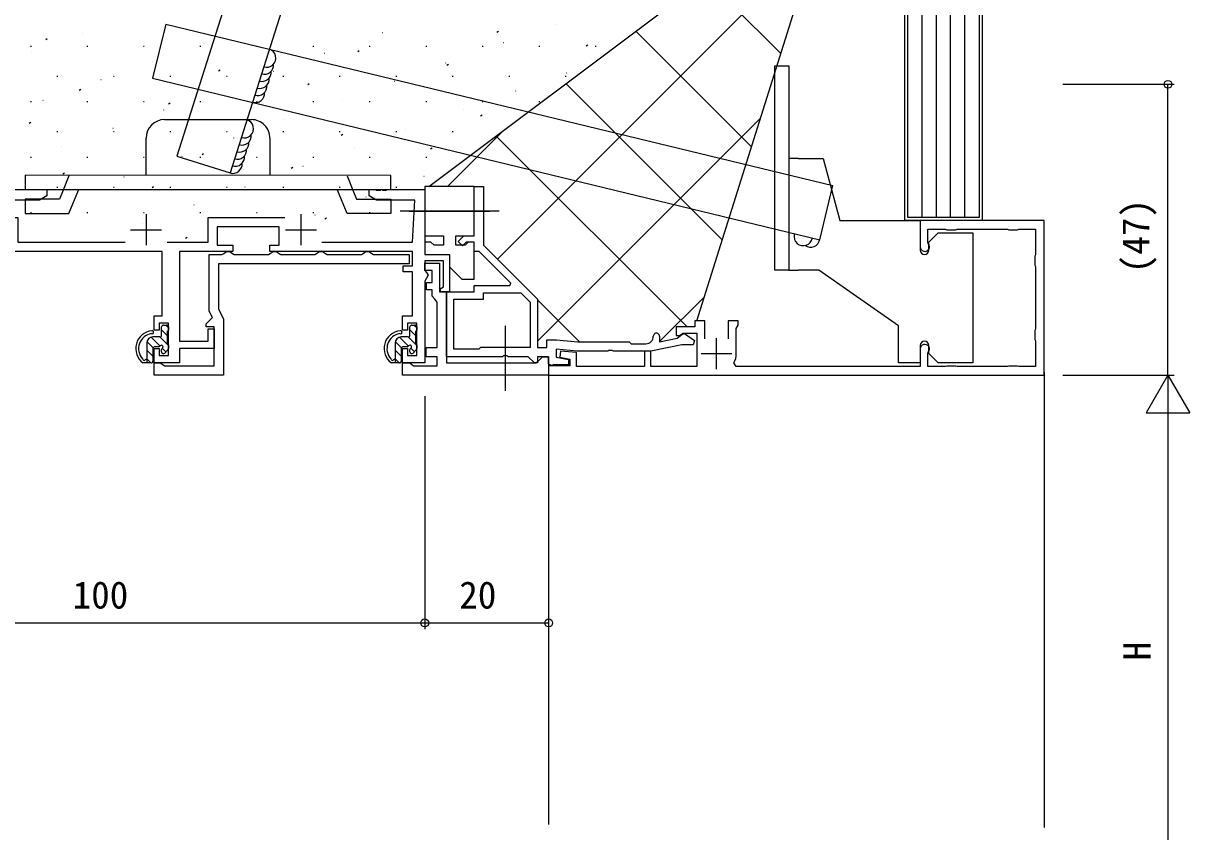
# Model space of a CAD drawing. Units: millimetres on the paper. Extents: x -437 to 438, y -233 to 230.
# Drawn here: x -278.2 to -89.8, y -37.4 to 93.2 of the extents above; entities that cross this region are included whole.
import ezdxf
from ezdxf.enums import TextEntityAlignment as Align

# ---------------------------------------------------------------- set-up
doc = ezdxf.new("R2010")
doc.units = ezdxf.units.MM
for name, color, linetype in [('0-2_YKK_11', 7, 'Continuous'), ('0-3_YKK_11E', 7, 'Continuous'), ('0-4_YKK_12', 2, 'Continuous'), ('0-5_YKK_13', 4, 'Continuous'), ('0-6_YKK_D', 6, 'Continuous'), ('0-8_YSS_K', 3, 'Continuous'), ('0-9_YSS_KE', 3, 'Continuous')]:
    doc.layers.add(name, color=color, linetype=linetype)
doc.styles.add('ＭＳ ゴシック', font='')
doc.styles.get('ＭＳ ゴシック').set_extended_font_data('MS Gothic')

msp = doc.modelspace()

# ---------------------------------------------------------------- linework, layer by layer
at = {"layer": '0-2_YKK_11'}
for points in [[(-215.839, 54.31), (-246.639, 54.31), (-246.639, 47.01), (-245.839, 45.41), (-245.839, 36.31), (-257.039, 36.31), (-257.039, 38.31), (-256.039, 38.31), (-255.576, 37.997), (-255.298, 37.81), (-247.339, 37.81), (-247.339, 44.11), (-248.639, 44.11), (-248.639, 44.61), (-247.624, 45.625), (-248.139, 46.656), (-248.139, 55.81), (-246.081, 55.81), (-245.803, 55.997), (-245.339, 56.31), (-244.839, 56.31), (-244.376, 55.997), (-244.098, 55.81), (-238.581, 55.81), (-238.303, 55.997), (-237.839, 56.31), (-237.339, 56.31), (-236.876, 55.997), (-236.598, 55.81), (-231.081, 55.81), (-230.803, 55.997), (-230.339, 56.31), (-229.839, 56.31), (-229.376, 55.997), (-229.098, 55.81), (-223.581, 55.81), (-223.303, 55.997), (-222.839, 56.31), (-222.339, 56.31), (-221.876, 55.997)], [(-221.876, 55.997), (-221.598, 55.81), (-215.839, 55.81), (-215.839, 54.31)]]:
    msp.add_lwpolyline(points, dxfattribs=at)
msp.add_lwpolyline([(-193.339, 36.31), (-216.939, 36.31), (-216.939, 38.31), (-215.735, 38.31), (-215.439, 38.06), (-215.144, 37.81), (-211.339, 37.81), (-211.339, 39.31), (-213.139, 39.31), (-213.139, 40.81), (-211.339, 40.81), (-211.339, 48.128), (-211.739, 48.617), (-212.139, 49.107), (-212.139, 50.11), (-213.039, 50.11), (-213.039, 51.31), (-212.139, 51.31), (-212.139, 53.21), (-213.339, 53.21), (-213.339, 54.41), (-210.939, 54.41), (-210.939, 49.81), (-209.839, 49.81), (-209.839, 38.31), (-195.339, 38.31), (-194.839, 38.81), (-194.339, 39.31), (-193.339, 39.31)], close=True, dxfattribs=at)
at = {"layer": '0-3_YKK_11E'}
for p, q in [((-258.339, 62.31), (-258.339, 57.31)), ((-233.339, 62.31), (-233.339, 57.31)), ((-260.839, 59.81), (-255.839, 59.81)), ((-235.839, 59.81), (-230.839, 59.81)), ((-166.239, 37.31), (-166.239, 42.31)), ((-168.739, 39.81), (-163.739, 39.81))]:
    msp.add_line(p, q, dxfattribs=at)
for points in [[(-291.789, 61.91), (-283.339, 61.91), (-283.339, 66.31), (-274.339, 66.31), (-274.339, 65.31), (-275.552, 64.61), (-281.739, 64.61), (-281.739, 61.81), (-279.039, 61.81), (-279.039, 57.81), (-261.722, 57.81)], [(-229.957, 57.81), (-215.339, 57.81), (-214.939, 64.61), (-221.127, 64.61), (-222.339, 65.31), (-222.339, 66.31), (-221.298, 66.31), (-221.114, 66.19), (-220.564, 66.19), (-220.381, 66.31), (-220.298, 66.31), (-220.114, 66.19), (-219.564, 66.19), (-219.381, 66.31), (-213.339, 66.31), (-213.339, 55.81), (-209.339, 55.81), (-209.339, 49.81), (-210.759, 49.81), (-210.88, 50.26), (-210.339, 50.572), (-210.339, 54.81), (-213.339, 54.81), (-213.339, 53.21), (-213.039, 52.91), (-212.78, 52.46), (-213.339, 51.49), (-213.339, 38.31), (-216.939, 38.31), (-216.939, 40.61), (-216.139, 40.61), (-216.139, 39.51), (-214.639, 39.51), (-214.639, 44.71), (-216.139, 44.71), (-216.139, 43.61), (-216.939, 43.61), (-216.939, 45.91), (-215.339, 45.91), (-215.339, 53.01)], [(-206.639, 57.81), (-207.257, 57.193), (-207.964, 57.9), (-207.054, 58.81), (-205.339, 58.81), (-205.339, 66.81), (-203.839, 66.81), (-203.839, 57.31)], [(-215.339, 53.01), (-216.839, 53.01), (-216.839, 54.01), (-215.339, 54.01), (-215.339, 56.31), (-238.339, 56.31), (-238.339, 57.31), (-236.839, 57.31), (-236.839, 60.31), (-246.839, 60.31), (-246.839, 57.31), (-244.339, 57.31), (-244.339, 56.31), (-252.939, 56.31), (-252.939, 41.81), (-248.339, 41.81), (-248.339, 43.81), (-247.339, 43.81), (-247.339, 40.61), (-252.939, 40.61), (-252.939, 38.31), (-257.039, 38.31), (-257.039, 40.61), (-256.239, 40.61), (-256.239, 39.51), (-254.739, 39.51), (-254.739, 44.71), (-256.239, 44.71), (-256.239, 43.61), (-257.039, 43.61), (-257.039, 45.91), (-255.739, 45.91), (-255.739, 56.31), (-282.039, 56.31)], [(-254.957, 57.81), (-248.339, 57.81), (-248.339, 61.81), (-235.945, 61.81)], [(-168.139, 42.208), (-168.139, 45.11), (-169.739, 45.11), (-169.739, 44.11), (-172.739, 44.11), (-172.739, 42.71), (-172.239, 42.71), (-171.957, 42.91), (-171.674, 43.11), (-169.439, 43.11), (-169.439, 37.71), (-176.839, 37.71), (-176.839, 40.21), (-177.839, 40.21), (-177.839, 37.71), (-188.839, 37.71), (-188.839, 39.984), (-191.418, 40.21), (-191.548, 39.221), (-189.939, 38.938), (-189.939, 37.81), (-193.339, 37.81), (-193.339, 36.31), (-113.339, 36.31), (-113.339, 61.31), (-133.339, 61.31), (-133.339, 57.06)], [(-132.054, 57.585), (-132.139, 57.795), (-132.139, 59.91), (-129.277, 59.91), (-129.061, 59.818), (-127.618, 59.818), (-127.401, 59.91), (-119.277, 59.91), (-119.061, 59.818), (-117.618, 59.818), (-117.401, 59.91), (-114.739, 59.91), (-114.739, 55.748), (-114.832, 55.531), (-114.832, 54.088), (-114.739, 53.872), (-114.739, 43.748), (-114.832, 43.531), (-114.832, 42.088), (-114.739, 41.872), (-114.739, 37.71), (-117.401, 37.71), (-117.618, 37.802), (-119.061, 37.802), (-119.277, 37.71), (-127.401, 37.71), (-127.618, 37.802), (-129.061, 37.802), (-129.277, 37.71), (-132.139, 37.71), (-132.139, 39.825), (-132.054, 40.035)], [(-175.439, 42.61), (-175.439, 41.714), (-172.583, 42.285), (-171.843, 42.915), (-171.39, 43.056), (-169.772, 41.923), (-169.997, 41.21), (-171.839, 41.21), (-176.839, 40.21), (-182.881, 40.21), (-183.064, 40.33), (-183.614, 40.33), (-183.798, 40.21), (-188.71, 40.21), (-192.139, 40.51), (-192.139, 39.21), (-190.139, 38.857), (-190.139, 38.01), (-192.592, 38.01), (-192.816, 37.91), (-193.339, 38.11), (-193.339, 39.31), (-195.139, 39.31), (-195.139, 38.31), (-195.639, 38.31), (-196.639, 39.31), (-199.881, 39.31), (-200.064, 39.43), (-200.614, 39.43), (-200.798, 39.31), (-209.839, 39.31), (-209.839, 49.81), (-205.339, 49.81), (-205.339, 50.81), (-199.585, 50.81), (-199.424, 51.198), (-204.536, 56.31), (-205.339, 56.31), (-205.339, 57.81), (-206.639, 57.81)], [(-203.839, 57.31), (-195.139, 48.61), (-195.139, 40.81), (-193.639, 40.81), (-193.639, 42.01), (-192.074, 42.01), (-188.645, 41.71), (-180.339, 41.71), (-180.039, 41.41), (-177.639, 41.41)], [(-163.039, 39.81), (-163.039, 43.89), (-162.889, 44.15), (-162.739, 44.41), (-162.739, 45.11), (-164.339, 45.11), (-164.339, 42.208)], [(-133.339, 40.56), (-133.339, 37.71), (-163.066, 37.71), (-163.419, 38.299)]]:
    msp.add_lwpolyline(points, dxfattribs=at)
msp.add_lwpolyline([(-196.339, 40.81), (-204.339, 40.81), (-204.639, 40.51), (-208.639, 40.51), (-208.639, 48.61), (-203.839, 48.61), (-203.839, 49.61), (-197.836, 49.61), (-196.339, 48.113)], close=True, dxfattribs=at)
for centre, radius, start, end in [((-132.589, 57.06), 0.75, 180.00002, 44.41533), ((-177.639, 42.61), 1.2, 270.00001, 359.99999), ((-175.939, 42.61), 0.5, 359.99999, 180.00001), ((-166.239, 39.81), 3.2, 331.82138, 0.00001), ((-132.589, 40.56), 0.75, 315.58467, 179.99998)]:
    msp.add_arc(centre, radius, start, end, dxfattribs=at)
at = {"layer": '0-4_YKK_12'}
for p, q in [((-193.339, 36.31), (-193.339, -36.238)), ((-113.339, 36.81), (-113.339, -36.738))]:
    msp.add_line(p, q, dxfattribs=at)
at = {"layer": '0-5_YKK_13'}
for p, q in [((-156.839, 86.31), (-154.539, 86.31)), ((-255.339, 77.609), (-241.339, 77.609)), ((-258.339, 68.611), (-258.339, 74.609)), ((-238.339, 74.609), (-238.339, 68.609)), ((-153.039, 71.31), (-154.539, 71.31)), ((-153.039, 71.31), (-149.019, 71.31)), ((-149.019, 71.31), (-146.339, 61.31)), ((-277.839, 68.61), (-277.84, 66.31)), ((-218.84, 68.605), (-277.839, 68.61)), ((-218.84, 66.307), (-218.839, 68.605)), ((-277.84, 66.31), (-218.84, 66.309)), ((-272.338, 64.736), (-277.839, 64.737)), ((-277.839, 64.736), (-277.839, 62.437)), ((-224.34, 64.734), (-218.84, 64.733)), ((-218.84, 64.734), (-218.84, 62.434)), ((-201.339, 62.81), (-217.339, 62.81)), ((-215.839, 62.81), (-202.839, 62.81)), ((-146.339, 61.31), (-133.339, 61.31)), ((-133.339, 61.31), (-133.339, 56.51)), ((-131.939, 57.81), (-130.439, 59.31)), ((-130.439, 59.31), (-124.839, 59.31)), ((-124.839, 59.31), (-124.839, 38.31)), ((-131.939, 56.51), (-131.939, 57.81)), ((-149.693, 53.31), (-153.039, 53.31)), ((-255.839, 42.81), (-255.839, 44.11)), ((-254.939, 42.742), (-255.839, 43.642)), ((-255.539, 44.41), (-255.039, 44.41)), ((-254.739, 43.956), (-255.194, 44.41)), ((-254.939, 43.41), (-254.939, 41.41)), ((-254.739, 44.11), (-254.739, 43.61)), ((-215.739, 42.81), (-215.739, 44.11)), ((-214.839, 42.742), (-215.739, 43.642)), ((-215.439, 44.41), (-214.939, 44.41)), ((-214.639, 43.956), (-215.094, 44.41)), ((-214.839, 43.41), (-214.839, 41.41)), ((-214.639, 44.11), (-214.639, 43.61)), ((-200.332, 33.81), (-200.332, 44.31)), ((-258.239, 41.51), (-258.239, 38.31)), ((-257.2, 40.759), (-258.206, 41.766)), ((-256.059, 41.032), (-257.501, 42.475)), ((-256.139, 42.51), (-257.239, 42.51)), ((-254.739, 41.127), (-256.122, 42.51)), ((-218.139, 41.51), (-218.139, 38.31)), ((-217.1, 40.759), (-218.106, 41.766)), ((-215.959, 41.032), (-217.401, 42.475)), ((-216.039, 42.51), (-217.139, 42.51)), ((-214.639, 41.127), (-216.022, 42.51)), ((-257.239, 39.385), (-258.239, 40.385)), ((-257.239, 40.61), (-257.239, 38.61)), ((-256.3, 40.91), (-256.939, 40.91)), ((-255.839, 40.11), (-255.839, 40.449)), ((-255.126, 40.099), (-255.717, 40.691)), ((-254.827, 40.398), (-255.327, 39.898)), ((-254.739, 41.21), (-254.739, 40.61)), ((-217.139, 39.385), (-218.139, 40.385)), ((-217.139, 40.61), (-217.139, 38.61)), ((-216.2, 40.91), (-216.839, 40.91)), ((-215.739, 40.11), (-215.739, 40.449)), ((-215.026, 40.099), (-215.617, 40.691)), ((-214.727, 40.398), (-215.227, 39.898)), ((-214.639, 41.21), (-214.639, 40.61)), ((-133.339, 41.11), (-133.339, 38.31)), ((-131.939, 39.81), (-131.939, 41.11)), ((-130.439, 38.31), (-131.939, 39.81)), ((-257.539, 38.31), (-258.839, 38.31)), ((-257.579, 38.31), (-258.239, 38.97)), ((-217.439, 38.31), (-218.739, 38.31)), ((-217.479, 38.31), (-218.139, 38.97)), ((-133.339, 38.31), (-136.839, 38.31)), ((-124.839, 38.31), (-130.439, 38.31))]:
    msp.add_line(p, q, dxfattribs=at)
for points in [[(-154.539, 53.31), (-156.839, 53.31), (-156.839, 86.31)], [(-154.539, 86.31), (-154.539, 53.31), (-153.039, 53.31)], [(-270.803, 68.536), (-271.733, 66.236), (-272.339, 64.736)], [(-225.875, 68.534), (-224.946, 66.234), (-224.34, 64.734)], [(-277.839, 62.436), (-270.787, 62.436), (-269.252, 66.236)], [(-218.84, 62.433), (-225.891, 62.434), (-227.426, 66.234)], [(-136.839, 38.31), (-136.839, 44.31), (-149.693, 53.31)]]:
    msp.add_lwpolyline(points, dxfattribs=at)
msp.add_lwpolyline([(-205.339, 58.81), (-205.339, 66.81), (-213.339, 66.81), (-213.339, 58.81), (-210.339, 58.81), (-210.339, 57.31), (-211.839, 57.31), (-212.339, 57.81), (-213.339, 57.81), (-213.339, 55.81), (-209.339, 55.81), (-209.339, 53.81), (-207.339, 51.81), (-205.339, 51.81), (-205.339, 57.81), (-206.339, 57.81), (-206.839, 57.31), (-208.339, 57.31), (-208.339, 58.81)], close=True, dxfattribs=at)
for centre, radius, start, end in [((-255.339, 74.609), 3, 89.9988, 179.99844), ((-241.339, 74.609), 3, 359.99876, 89.9988), ((-132.639, 56.51), 0.7, 180, 0), ((-257.125, 40.631), 2.885, 96.09611, 233.54807), ((-257.361, 43.26), 0.25, 234.41837, 106.3612), ((-255.539, 44.11), 0.3, 90, 180), ((-255.039, 44.11), 0.3, 0, 90), ((-254.939, 43.61), 0.2, 270, 0), ((-217.025, 40.631), 2.885, 96.09611, 233.54807), ((-217.261, 43.26), 0.25, 234.41837, 106.3612), ((-215.439, 44.11), 0.3, 90, 180), ((-214.939, 44.11), 0.3, 0, 90), ((-214.839, 43.61), 0.2, 270, 0), ((-257.04, 40.597), 2.504, 100.74783, 220.54194), ((-257.239, 41.51), 1, 90, 180), ((-256.139, 42.81), 0.3, 270, 0), ((-216.94, 40.597), 2.504, 100.74783, 220.54194), ((-217.139, 41.51), 1, 90, 180), ((-216.039, 42.81), 0.3, 270, 0), ((-132.639, 41.11), 0.7, 0, 180), ((-256.939, 40.61), 0.3, 90, 180), ((-256.3, 41.21), 0.3, 270, 326.94427), ((-255.839, 40.91), 0.25, 303.05573, 146.94427), ((-255.539, 40.449), 0.3, 123.05573, 180), ((-255.539, 40.11), 0.3, 180, 315), ((-254.939, 41.21), 0.2, 0, 90), ((-255.039, 40.61), 0.3, 315, 0), ((-216.839, 40.61), 0.3, 90, 180), ((-216.2, 41.21), 0.3, 270, 326.94427), ((-215.739, 40.91), 0.25, 303.05573, 146.94427), ((-215.439, 40.449), 0.3, 123.05573, 180), ((-215.439, 40.11), 0.3, 180, 315), ((-214.839, 41.21), 0.2, 0, 90), ((-214.939, 40.61), 0.3, 315, 0), ((-259.099, 38.714), 0.3, 23.04961, 58.3781), ((-258.639, 38.91), 0.2, 203.04961, 323.1301), ((-258.239, 38.61), 0.3, 90, 143.1301), ((-257.539, 38.61), 0.3, 270, 0), ((-218.999, 38.714), 0.3, 23.04961, 58.3781), ((-218.539, 38.91), 0.2, 203.04961, 323.1301), ((-218.139, 38.61), 0.3, 90, 143.1301), ((-217.439, 38.61), 0.3, 270, 0)]:
    msp.add_arc(centre, radius, start, end, dxfattribs=at)
at = {"layer": '0-6_YKK_D'}
for p, q in [((-110.339, 83.31), (-92.339, 83.31)), ((-93.339, 36.31), (-93.339, 83.31)), ((-110.339, 36.31), (-92.339, 36.31)), ((-110.339, 36.31), (-92.339, 36.31)), ((-93.339, 36.31), (-96.839, 30.248)), ((-93.339, 36.31), (-89.839, 30.248)), ((-93.339, 36.31), (-93.339, 24.186)), ((-213.339, 32.935), (-213.339, -4.69)), ((-213.339, 32.935), (-213.339, -4.69)), ((-96.839, 30.248), (-89.839, 30.248)), ((-93.339, 29.31), (-93.339, -43.206)), ((-313.339, -3.69), (-213.339, -3.69)), ((-213.339, -3.69), (-193.339, -3.69))]:
    msp.add_line(p, q, dxfattribs=at)
for centre in [(-93.339, 83.31), (-213.339, -3.69), (-213.339, -3.69), (-193.339, -3.69)]:
    msp.add_circle(centre, 0.637, dxfattribs=at)
at = {"layer": '0-8_YSS_K'}
for p, q in [((-133.041, 61.81), (-133.042, 145.495)), ((-130.741, 61.81), (-130.742, 145.495)), ((-128.441, 61.81), (-128.442, 145.495)), ((-126.141, 61.81), (-126.142, 145.495)), ((-242.431, 106.16), (-253.358, 71.718)), ((-233.853, 103.438), (-244.779, 68.997)), ((-212.673, 66.81), (-173.342, 96.31)), ((-201.618, 55.088), (-160.396, 96.31)), ((-155.87, 88.268), (-163.912, 96.31)), ((-255.161, 93.051), (-257.281, 84.304)), ((-255.161, 93.051), (-147.458, 66.95)), ((-192.255, 93.02), (-192.226, 93.03)), ((-274.538, 90.542), (-274.288, 90.708)), ((-268.569, 91.565), (-268.541, 91.575)), ((-220.153, 91.664), (-220.125, 91.674)), ((-201.696, 91.742), (-201.446, 91.907)), ((-160.597, 73.234), (-179.245, 91.882)), ((-277.015, 89.495), (-276.865, 89.495)), ((-276.798, 88.651), (-276.77, 88.661)), ((-267.895, 89.495), (-267.745, 89.495)), ((-258.775, 89.495), (-258.625, 89.495)), ((-249.655, 89.495), (-249.505, 89.495)), ((-249.041, 89.957), (-249.013, 89.967)), ((-240.535, 89.495), (-240.385, 89.495)), ((-231.415, 89.495), (-231.265, 89.495)), ((-224.172, 88.619), (-223.922, 88.784)), ((-222.295, 89.495), (-222.145, 89.495)), ((-213.175, 89.495), (-213.025, 89.495)), ((-204.055, 89.495), (-203.905, 89.495)), ((-200.625, 90.056), (-200.597, 90.066)), ((-194.935, 89.495), (-194.785, 89.495)), ((-187.288, 89.525), (-187.038, 89.69)), ((-185.815, 89.495), (-185.665, 89.495)), ((-257.27, 87.043), (-257.242, 87.053)), ((-229.513, 88.349), (-229.485, 88.359)), ((-209.986, 86.742), (-209.957, 86.752)), ((-246.648, 85.496), (-246.397, 85.661)), ((-237.743, 85.435), (-237.714, 85.445)), ((-209.764, 86.402), (-209.514, 86.567)), ((-190.458, 85.134), (-190.43, 85.144)), ((-272.74, 84.65), (-272.59, 84.65)), ((-265.641, 84.079), (-265.613, 84.089)), ((-263.62, 84.65), (-263.47, 84.65)), ((-257.281, 84.304), (-149.577, 58.203)), ((-254.5, 84.65), (-254.35, 84.65)), ((-245.38, 84.65), (-245.23, 84.65)), ((-236.26, 84.65), (-236.11, 84.65)), ((-232.24, 83.279), (-231.989, 83.444)), ((-227.14, 84.65), (-226.99, 84.65)), ((-218.215, 83.827), (-218.187, 83.837)), ((-218.02, 84.65), (-217.87, 84.65)), ((-208.9, 84.65), (-208.75, 84.65)), ((-199.78, 84.65), (-199.63, 84.65)), ((-190.66, 84.65), (-190.51, 84.65)), ((-165.324, 58.2), (-190.537, 83.413)), ((-269.123, 82.373), (-268.873, 82.538)), ((-246.113, 82.471), (-246.085, 82.481)), ((-198.687, 82.22), (-198.659, 82.23)), ((-277.015, 80.525), (-276.865, 80.525)), ((-275.002, 80.764), (-274.973, 80.774)), ((-267.895, 80.525), (-267.745, 80.525)), ((-258.775, 80.525), (-258.625, 80.525)), ((-255.474, 79.156), (-255.446, 79.166)), ((-254.715, 80.156), (-254.465, 80.321)), ((-249.655, 80.525), (-249.505, 80.525)), ((-240.535, 80.525), (-240.385, 80.525)), ((-231.415, 80.525), (-231.265, 80.525)), ((-226.586, 80.863), (-226.557, 80.873)), ((-222.295, 80.525), (-222.145, 80.525)), ((-213.175, 80.525), (-213.025, 80.525)), ((-207.058, 79.255), (-207.03, 79.265)), ((-204.055, 80.525), (-203.905, 80.525)), ((-194.935, 80.525), (-194.785, 80.525)), ((-235.946, 77.548), (-235.918, 77.558)), ((-204.349, 78.232), (-204.099, 78.398)), ((-195.139, 41.806), (-159.169, 77.776)), ((-277.191, 77.033), (-276.941, 77.198)), ((-272.74, 75.68), (-272.59, 75.68)), ((-263.703, 76.242), (-263.675, 76.252)), ((-263.62, 75.68), (-263.47, 75.68)), ((-254.5, 75.68), (-254.35, 75.68)), ((-245.38, 75.68), (-245.23, 75.68)), ((-236.26, 75.68), (-236.11, 75.68)), ((-227.14, 75.68), (-226.99, 75.68)), ((-218.02, 75.68), (-217.87, 75.68)), ((-216.418, 75.941), (-216.39, 75.951)), ((-209.657, 66.81), (-200.609, 75.859)), ((-208.9, 75.68), (-208.75, 75.68)), ((-244.175, 74.634), (-244.147, 74.644)), ((-226.825, 75.109), (-226.575, 75.275)), ((-170.995, 44.11), (-201.829, 74.943)), ((-272.074, 73.278), (-272.045, 73.288)), ((-253.358, 71.718), (-244.779, 68.997)), ((-252.546, 71.67), (-252.518, 71.68)), ((-249.301, 71.986), (-249.051, 72.152)), ((-224.648, 73.027), (-224.619, 73.037)), ((-212.417, 72.892), (-212.167, 73.058)), ((-277.015, 71.555), (-276.865, 71.555)), ((-267.895, 71.555), (-267.745, 71.555)), ((-258.775, 71.555), (-258.625, 71.555)), ((-249.655, 71.555), (-249.505, 71.555)), ((-240.535, 71.555), (-240.385, 71.555)), ((-234.893, 69.769), (-234.643, 69.935)), ((-233.018, 70.062), (-232.99, 70.072)), ((-231.415, 71.555), (-231.265, 71.555)), ((-222.295, 71.555), (-222.145, 71.555)), ((-213.175, 71.555), (-213.025, 71.555)), ((-271.777, 68.863), (-271.527, 69.029)), ((-261.906, 68.355), (-261.878, 68.365)), ((-213.49, 68.455), (-213.462, 68.465)), ((-272.74, 66.71), (-272.59, 66.71)), ((-263.62, 66.71), (-263.47, 66.71)), ((-257.369, 66.646), (-257.119, 66.812)), ((-254.5, 66.71), (-254.35, 66.71)), ((-245.38, 66.71), (-245.23, 66.71)), ((-242.379, 66.748), (-242.35, 66.758)), ((-236.26, 66.71), (-236.11, 66.71)), ((-227.14, 66.71), (-226.99, 66.71)), ((-218.02, 66.71), (-217.87, 66.71)), ((-149.577, 58.203), (-147.458, 66.95)), ((-270.136, 65.441), (-270.107, 65.451)), ((-222.851, 65.14), (-222.823, 65.15)), ((-277.015, 62.585), (-276.865, 62.585)), ((-267.895, 62.585), (-267.745, 62.585)), ((-258.775, 62.585), (-258.625, 62.585)), ((-250.608, 63.834), (-250.58, 63.844)), ((-249.655, 62.585), (-249.505, 62.585)), ((-240.535, 62.585), (-240.385, 62.585)), ((-231.415, 62.585), (-231.265, 62.585)), ((-231.08, 62.226), (-231.052, 62.236)), ((-222.295, 62.585), (-222.145, 62.585)), ((-258.979, 60.869), (-258.95, 60.879)), ((-229.478, 61.599), (-229.228, 61.765)), ((-251.954, 58.476), (-251.704, 58.642)), ((-188.356, 41.71), (-195.14, 48.493)), ((-175.333, 41.851), (-168.231, 48.953))]:
    msp.add_line(p, q, dxfattribs=at)
for points in [[(-123.342, 145.495), (-123.341, 61.31), (-135.841, 61.31), (-135.842, 145.495)], [(-123.842, 145.495), (-123.841, 61.81), (-135.341, 61.81), (-135.342, 145.495)]]:
    msp.add_lwpolyline(points, dxfattribs=at)
for centre, start, end in [((-238.882, 87.566), 252.34027, 72.63117), ((-239.61, 85.279), 252.34027, 5.91845), ((-239.246, 86.422), 252.34027, 5.91845), ((-240.338, 82.992), 252.34027, 5.91845), ((-239.974, 84.135), 252.34027, 5.91845), ((-240.702, 81.848), 252.34027, 5.91845), ((-242.488, 76.138), 252.16982, 73.31301), ((-243.223, 73.853), 252.16982, 5.748), ((-242.856, 74.996), 252.16982, 5.748), ((-243.958, 71.569), 252.16982, 5.748), ((-243.591, 72.711), 252.16982, 5.748), ((-244.325, 70.426), 252.16982, 5.748), ((-152.223, 58.744), 168.44367, 348.44367), ((-151.047, 58.503), 234.86549, 348.44367)]:
    msp.add_arc(centre, 1.5, start, end, dxfattribs=at)
at = {"layer": '0-9_YSS_KE'}
msp.add_line((-169.439, 45.11), (-153.342, 96.31), dxfattribs=at)

# ---------------------------------------------------------------- texts
at = {"layer": '0-6_YKK_D', "style": 'ＭＳ ゴシック'}
for s, p in [('(47)', (-95.021, 52.804)), ('H', (-94.839, -9.744))]:
    msp.add_text(s, height=4.399, rotation=90, dxfattribs=at).set_placement(p, align=Align.BOTTOM_LEFT)
for s, p in [('100', (-270.192, -2.69)), ('20', (-207.771, -2.69))]:
    msp.add_text(s, height=4.399, dxfattribs=at).set_placement(p, align=Align.BOTTOM_LEFT)

doc.saveas('drawing.dxf')
